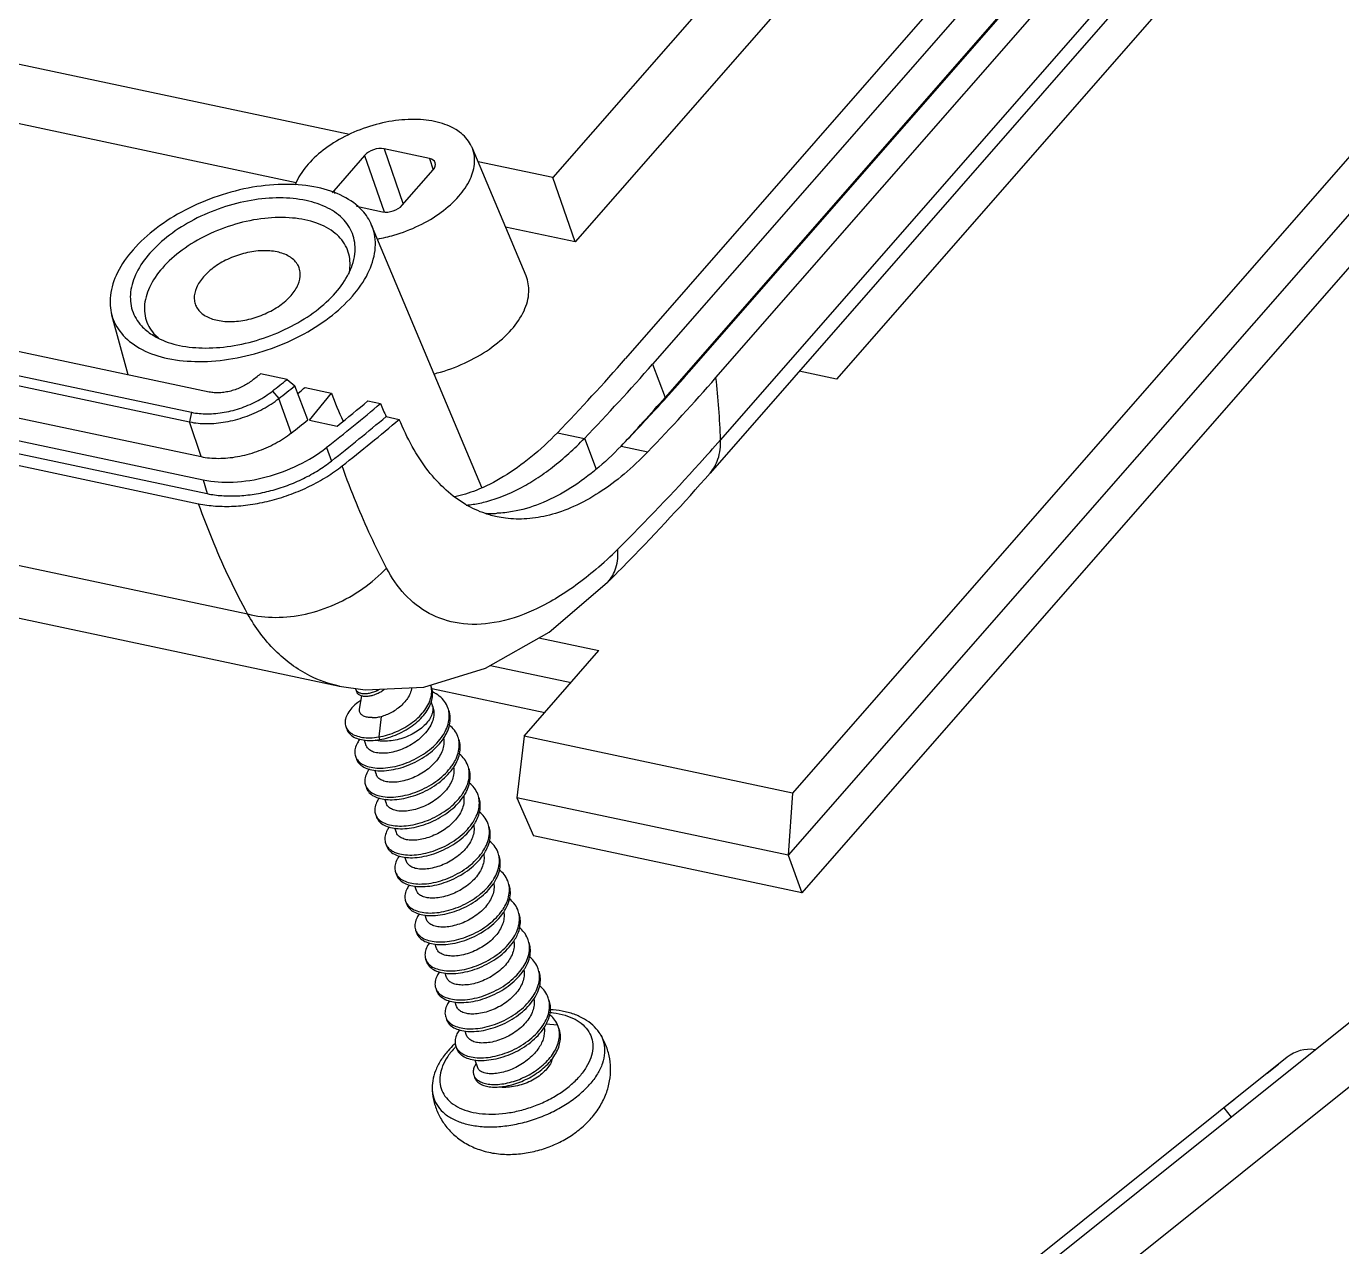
# Model space of a CAD drawing. Header units: millimetres. Extents: x 1786 to 4177, y -2705 to -1639.
# Drawn here: x 3492.5 to 3524.99, y -1819.2 to -1789.05 of the extents above; entities that cross this region are included whole.
import ezdxf

# ---------------------------------------------------------------- set-up
doc = ezdxf.new("R2010")
doc.units = ezdxf.units.MM
doc.layers.add('06___PRT_ALL_SURFS', color=7, linetype='Continuous')
doc.layers.add('3_ALL_AXES', color=7, linetype='Continuous')

# ---------------------------------------------------------------- blocks, each defined once
blk = doc.blocks.new('*u186')
at = {"color": 7, "linetype": 'Continuous'}
for p, q in [((-64.371, 42.824), (5.95, 99.069)), ((7.029, 97.721), (-62.073, 42.451)), ((3.72, 97.797), (-56.919, 49.296)), ((3.416, 97.554), (3.024, 97.24)), ((1.906, 96.346), (1.544, 96.057)), ((1.544, 96.057), (1.794, 95.744))]:
    blk.add_line(p, q, dxfattribs=at)
blk.add_arc((4.487, 96.86), 1.21, 81.3991, 129.2827, dxfattribs=at)
blk = doc.blocks.new('*u190')
at = {"color": 7, "linetype": 'Continuous'}
for p, q in [((7.449, -57.4, 0), (64.503, 7.805, 0)), ((65.284, 7.639, 0), (8.23, -57.565, 0)), ((9.294, -57.791, 0), (66.348, 7.414, 0)), ((10.072, -57.956, 0), (67.125, 7.249, 0)), ((67.26, 5.443, 0), (10.206, -59.762, 0)), ((66.957, 4.475, 0), (9.903, -60.73, 0)), ((54.13, 1.021, 0), (5.978, -54.011, 0)), ((56.192, -19.869, 0), (12.301, -70.03, 0)), ((55.816, -21.957, 0), (12.17, -71.839, 0)), ((53.957, -25.629, 0), (12.569, -72.93, 0)), ((27.953, -41.57, 0), (13.581, -57.996, 0)), ((-0.578, -50.888, 0), (-36.671, -43.233, 0)), ((-2.126, -52.292, 0), (-35.871, -45.135, 0)), ((-4.655, -58.375, 0), (-57.486, -47.17, 0)), ((-58.001, -47.759, 0), (-5.17, -58.964, 0)), ((-58.059, -48.038, 0), (-5.227, -59.243, 0)), ((-57.726, -49.047, 0), (-4.895, -60.252, 0)), ((-58.77, -49.489, 0), (-4.83, -60.929, 0)), ((-58.651, -49.888, 0), (-4.712, -61.328, 0)), ((-58.905, -50.179, 0), (-4.967, -61.619, 0)), ((-0.141, -51.497, 0), (-1.038, -52.523, 0)), ((-0.141, -51.497, 0), (0.427, -53.139, 0)), ((1.743, -51.585, 0), (0.427, -51.306, 0)), ((0.427, -51.306, 0), (0.983, -52.911, 0)), ((1.743, -51.585, 0), (1.853, -51.919, 0)), ((4.554, -55, 0), (2.983, -51.264, 0)), ((0.953, -52.945, 0), (1.851, -51.92, 0)), ((5.331, -52.141, 0), (3.157, -51.68, 0)), ((5.978, -54.011, 0), (5.331, -52.141, 0)), ((-1.038, -52.523, 0), (-1.009, -52.603, 0)), ((-0.374, -52.976, 0), (0.385, -53.137, 0)), ((-57.224, -53.437, 0), (-3.539, -64.823, 0)), ((3.272, -61.148, 0), (0.065, -53.522, 0)), ((5.978, -54.011, 0), (3.957, -53.582, 0)), ((-54.263, -55.597, 0), (-0.871, -66.921, 0)), ((-7.01, -57.876, 0), (-7.489, -56.138, 0)), ((8.23, -57.565, 0), (8.596, -58.529, 0)), ((-2.392, -58.008, 0), (-3.166, -57.844, 0)), ((-2.392, -58.008, 0), (-2.17, -58.194, 0)), ((13.581, -57.996, 0), (12.496, -57.766, 0)), ((-2.817, -58.347, 0), (-2.632, -58.563, 0)), ((-1.79, -59.18, 0), (-2.17, -58.194, 0)), ((-2.084, -58.417, 0), (-2.027, -58.37, 0)), ((-1.872, -58.243, 0), (-1.098, -58.407, 0)), ((-1.742, -59.19, 0), (-1.098, -58.407, 0)), ((-2.273, -59.565, 0), (-2.632, -58.563, 0)), ((-0.042, -58.631, 0), (0.324, -58.708, 0)), ((-5.17, -58.964, 0), (-5.227, -59.243, 0)), ((-4.895, -60.252, 0), (-5.227, -59.243, 0)), ((-1.742, -59.19, 0), (-0.933, -59.362, 0)), ((0.487, -59.087, 0), (0.869, -59.169, 0)), ((5.466, -59.556, 0), (6.248, -59.722, 0)), ((-1.252, -59.99, 0), (-1.103, -60.381, 0)), ((6.25, -59.72, 0), (6.589, -60.619, 0)), ((7.314, -59.948, 0), (8.092, -60.113, 0)), ((-4.83, -60.929, 0), (-4.712, -61.328, 0)), ((6.913, -63.914, 0), (6.913, -63.914, 0)), ((4.926, -65.519, 0), (6.673, -65.89, 0)), ((4.499, -68.375, 0), (6.673, -65.89, 0)), ((3.519, -66.323, 0), (5.86, -66.82, 0)), ((-0.871, -66.921, 0), (-0.88, -66.919, 0)), ((-0.404, -67.005, 0), (-0.377, -67.081, 0)), ((1.814, -66.987, 0), (5.103, -67.685, 0)), ((0.34, -67.802, 0), (0.27, -68.399, 0)), ((-0.686, -68.096, 0), (-0.659, -68.173, 0)), ((0.27, -68.399, 0), (0.297, -68.476, 0)), ((4.499, -68.375, 0), (4.284, -70.167, 0)), ((12.301, -70.03, 0), (4.499, -68.375, 0)), ((-0.406, -68.96, 0), (-0.38, -69.037, 0)), ((-0.115, -69.802, 0), (-0.088, -69.879, 0)), ((12.17, -71.839, 0), (4.284, -70.167, 0)), ((4.284, -70.167, 0), (4.766, -71.275, 0)), ((12.301, -70.03, 0), (12.17, -71.839, 0)), ((0.177, -70.644, 0), (0.203, -70.721, 0)), ((0.468, -71.486, 0), (0.495, -71.562, 0)), ((12.569, -72.93, 0), (4.766, -71.275, 0)), ((12.17, -71.839, 0), (12.569, -72.93, 0)), ((0.76, -72.328, 0), (0.786, -72.404, 0)), ((1.051, -73.17, 0), (1.078, -73.246, 0)), ((1.343, -74.012, 0), (1.369, -74.088, 0)), ((1.635, -74.854, 0), (1.661, -74.93, 0)), ((1.926, -75.696, 0), (1.953, -75.772, 0)), ((2.218, -76.537, 0), (2.244, -76.614, 0)), ((5.136, -76.738, 0), (5.468, -76.764, 0)), ((5.489, -76.817, 0), (5.468, -76.764, 0)), ((5.516, -76.894, 0), (5.489, -76.817, 0)), ((2.509, -77.379, 0), (2.536, -77.456, 0)), ((3.032, -78.221, 0), (3.058, -78.298, 0))]:
    blk.add_line(p, q, dxfattribs=at)
at = {"color": 7, "linetype": 'Continuous', "elevation": 0}
blk.add_lwpolyline([(-0.879, -66.919), (-0.126, -67.031), (1.578, -66.952), (3.379, -66.403), (5.223, -65.35), (6.913, -63.914)], dxfattribs=at)
at = {"color": 7, "linetype": 'Continuous'}
for centre, radius, start, end in [((-37.397, -18.133, 0), 59.607, 315.97834, 318.79478), ((-37.522, -17.496, 0), 60.818, 316.02865, 318.78838), ((-51.801, 3.07, 0), 77.948, 308.35532, 308.60466), ((-51.83, 3.591, 0), 78.985, 308.35507, 308.74996), ((-37.148, -16.613, 0), 62.761, 316.12386, 318.79674), ((-36.041, -18.12, 0), 60.242, 317.846, 318.8121), ((-13.897, -60.649, 0), 24.12, 2.1081, 6.4118), ((-51.786, 3.553, 0), 79.212, 308.35502, 308.78295), ((-50.21, 0.43, 0), 76.02, 309.33242, 309.48339), ((-51.095, 2.903, 0), 80.249, 308.3964, 309.84689), ((-50.54, 1.995, 0), 78.902, 308.95557, 309.79268), ((6.907, -56.097, 0), 7.082, 201.6391, 204.9802), ((-38.118, -16.222, 0), 63.056, 316.09563, 317.43489), ((-36.951, -17.298, 0), 61.469, 317.43883, 317.84783), ((-51.401, 2.519, 0), 79.171, 308.35482, 308.8018), ((-50.959, 2.531, 0), 80.271, 308.39624, 309.8592), ((-50.695, 2.449, 0), 80.347, 308.39466, 309.92426), ((-35.296, -19.946, 0), 60.463, 317.93791, 318.81251), ((1.477, -54.459, 0), 8.008, 309.2307, 309.4997), ((-38.07, -17.403, 0), 64.226, 314.84358, 317.91189), ((-37.149, -19.53, 0), 62.541, 315.62399, 318.79357), ((2.499, -58.261, 0), 3.415, 275.1949, 277.1538), ((2.493, -58.215, 0), 3.462, 277.1531, 278.7178), ((3.57, -58.729, 0), 3.173, 266.8793, 271.1919), ((3.569, -58.614, 0), 3.288, 271.1735, 272.3281), ((-0.648, -55.053, 0), 11.142, 310.4662, 314.9272), ((-39.745, -17.031, 0), 66.144, 314.86236, 315.65002), ((1.201, -67.062, 0), 0.61, 11.5029, 16.4854), ((-0.177, -66.245, 0), 0.979, 297.9099, 299.1511), ((1.464, -67.579, 0), 0.38, 10.0357, 19.0287), ((1.624, -67.785, 0), 0.698, 12.4686, 19.0648), ((-0.347, -67.979, 0), 0.358, 199.0992, 211.3268), ((-0.354, -67.983, 0), 0.351, 211.3658, 211.5969), ((1.914, -68.628, 0), 0.699, 12.4703, 19.058), ((-0.053, -68.838, 0), 0.374, 199.1208, 211.4836), ((2.204, -69.47, 0), 0.7, 12.4725, 19.0524), ((0.24, -69.679, 0), 0.375, 199.1486, 211.4703), ((0.235, -69.682, 0), 0.369, 211.4926, 212.1211), ((2.495, -70.312, 0), 0.701, 12.4752, 19.0479), ((0.532, -70.52, 0), 0.376, 199.1755, 211.4612), ((0.528, -70.523, 0), 0.372, 211.4745, 212.6496), ((2.785, -71.154, 0), 0.702, 12.4783, 19.0446), ((0.824, -71.362, 0), 0.376, 199.1967, 211.4719), ((0.822, -71.363, 0), 0.374, 211.4739, 213.1901), ((0.957, -71.22, 0), 0.572, 233.9597, 239.859), ((3.076, -71.997, 0), 0.703, 12.4816, 19.0423), ((1.117, -72.203, 0), 0.378, 199.2258, 211.454), ((1.115, -72.204, 0), 0.376, 211.4494, 213.7022), ((3.367, -72.839, 0), 0.704, 12.4853, 19.0411), ((1.409, -73.045, 0), 0.378, 199.2484, 214.2264), ((3.657, -73.681, 0), 0.705, 12.489, 19.041), ((1.7, -73.887, 0), 0.379, 199.269, 211.4601), ((1.702, -73.886, 0), 0.381, 211.4379, 214.7491), ((3.948, -74.523, 0), 0.705, 12.4928, 19.0418), ((1.992, -74.728, 0), 0.379, 199.2873, 211.4673), ((1.996, -74.727, 0), 0.383, 211.4368, 215.2705), ((4.239, -75.365, 0), 0.706, 12.4966, 19.0434), ((2.284, -75.57, 0), 0.379, 199.303, 211.4768), ((2.289, -75.567, 0), 0.385, 211.4385, 215.7905), ((3.529, -75.124, 0), 1.471, 326.0348, 326.7486), ((4.531, -76.207, 0), 0.706, 12.5003, 19.046), ((2.575, -76.412, 0), 0.379, 199.3158, 211.4884), ((2.582, -76.408, 0), 0.387, 211.4429, 216.3092), ((3.823, -75.968, 0), 1.467, 326.2743, 326.7498), ((4.839, -77.042, 0), 0.688, 9.2025, 19.0634), ((2.866, -77.254, 0), 0.378, 199.3256, 211.5017), ((2.876, -77.249, 0), 0.389, 211.4496, 216.8267), ((3.322, -78.114, 0), 0.31, 215.1002, 218.044)]:
    blk.add_arc(centre, radius, start, end, dxfattribs=at)
for centre, ratio, start_param, end_param in [((0.197, -51.569, 0), 0.586505, 0.771839, 2.342559), ((1.513, -51.848, 0), 0.586416, 5.484232, 7.054952), ((-0.7, -52.595, 0), 0.586416, 2.342639, 2.557563), ((0.615, -52.874, 0), 0.586505, -2.369754, -0.799034)]:
    blk.add_ellipse(centre, major_axis=(0.401, 0.139), ratio=ratio, start_param=start_param, end_param=end_param, dxfattribs=at)
for points, start_tangent, end_tangent in [([(2.983, -51.264, 0), (2.97, -51.235, 0), (2.675, -50.861, 0), (2.197, -50.597, 0), (1.573, -50.465, 0), (0.855, -50.475, 0), (0.101, -50.627, 0), (-0.629, -50.907, 0), (-1.275, -51.295, 0), (-1.784, -51.757, 0)], (-0.384669, 0.923055), (-0.658501, -0.75258)), ([(2.597, -52.686, 0), (2.929, -52.186, 0), (3.057, -51.689, 0), (2.983, -51.264, 0)], (0.658501, 0.75258), (-0.384669, 0.923055)), ([(-1.784, -51.757, 0), (-2.117, -52.257, 0), (-2.16, -52.36, 0)], (-0.658501, -0.75258), (-0.354762, -0.934957)), ([(0.065, -53.523, 0), (-0.207, -53.101, 0), (-0.759, -52.69, 0), (-1.509, -52.43, 0), (-2.408, -52.34, 0), (-3.394, -52.425, 0), (-4.399, -52.68, 0), (-5.355, -53.087, 0), (-6.198, -53.619, 0), (-6.869, -54.238, 0)], (-0.389768, 0.920913), (-0.658501, -0.75258)), ([(-0.502, -54.692, 0), (-0.424, -54.358, 0), (-0.472, -53.831, 0), (-0.738, -53.378, 0), (-1.205, -53.03, 0), (-1.841, -52.81, 0), (-2.603, -52.733, 0), (-3.438, -52.805, 0), (-4.289, -53.021, 0), (-5.1, -53.366, 0), (-5.813, -53.817, 0), (-6.382, -54.342, 0)], (0.326978, 0.945032), (-0.658501, -0.75258)), ([(0.232, -53.928, 0), (0.711, -53.816, 0), (1.441, -53.536, 0), (2.087, -53.148, 0), (2.597, -52.686, 0)], (0.984762, 0.173906), (0.658501, 0.75258)), ([(-0.562, -54.697, 0), (-0.66, -54.185, 0), (-0.992, -53.763, 0), (-1.531, -53.466, 0), (-2.234, -53.317, 0), (-3.044, -53.328, 0), (-3.894, -53.499, 0), (-4.717, -53.815, 0), (-5.445, -54.252, 0), (-6.019, -54.773, 0)], (0.038762, 0.999248), (-0.658501, -0.75258)), ([(-0.496, -55.59, 0), (-0.042, -54.924, 0), (0.163, -54.257, 0), (0.107, -53.636, 0), (0.065, -53.523, 0)], (0.658501, 0.75258), (-0.389768, 0.920913)), ([(-6.869, -54.238, 0), (-7.323, -54.904, 0), (-7.529, -55.571, 0), (-7.489, -56.138, 0)], (-0.658501, -0.75258), (0.264334, -0.964431)), ([(-2.041, -54.768, 0), (-2.097, -54.654, 0), (-2.33, -54.435, 0), (-2.681, -54.303, 0), (-3.116, -54.268, 0), (-3.599, -54.335, 0), (-4.067, -54.493, 0), (-4.495, -54.734, 0), (-4.825, -55.027, 0)], (-0.335351, 0.942093), (-0.658501, -0.75258)), ([(-6.382, -54.342, 0), (-6.767, -54.906, 0), (-6.941, -55.471, 0), (-6.893, -55.997, 0), (-6.627, -56.45, 0), (-6.319, -56.707, 0)], (-0.658501, -0.75258), (0.841422, -0.540378)), ([(-6.019, -54.773, 0), (-6.394, -55.337, 0), (-6.538, -55.897, 0), (-6.44, -56.409, 0)], (-0.658501, -0.75258), (0.416773, -0.90901)), ([(-4.825, -55.027, 0), (-5.03, -55.346, 0), (-5.092, -55.664, 0), (-5.063, -55.815, 0)], (-0.658501, -0.75258), (0.316156, -0.948707)), ([(-2.276, -55.567, 0), (-2.07, -55.248, 0), (-2.008, -54.93, 0), (-2.041, -54.768, 0)], (0.658501, 0.75258), (-0.335351, 0.942093)), ([(-0.983, -55.487, 0), (-0.599, -54.923, 0), (-0.502, -54.692, 0)], (0.658501, 0.75258), (0.326978, 0.945032)), ([(-0.596, -54.942, 0), (-0.562, -54.697, 0)], (0.228767, 0.973481), (0.038762, 0.999248)), ([(4.131, -56.557, 0), (4.494, -56.01, 0), (4.634, -55.465, 0), (4.553, -55, 0)], (0.658501, 0.75258), (-0.384669, 0.923055)), ([(-7.489, -56.138, 0), (-7.473, -56.193, 0), (-7.158, -56.727, 0), (-6.607, -57.139, 0), (-5.856, -57.398, 0), (-4.957, -57.488, 0), (-3.972, -57.403, 0), (-2.967, -57.148, 0), (-2.01, -56.741, 0), (-1.168, -56.21, 0), (-0.496, -55.59, 0)], (0.264334, -0.964431), (0.658501, 0.75258)), ([(-6.319, -56.707, 0), (-6.16, -56.799, 0), (-5.524, -57.019, 0), (-4.763, -57.095, 0), (-3.928, -57.023, 0), (-3.076, -56.807, 0), (-2.266, -56.462, 0), (-1.552, -56.012, 0), (-0.983, -55.487, 0)], (0.841422, -0.540378), (0.658501, 0.75258)), ([(-5.063, -55.815, 0), (-5.004, -55.94, 0), (-4.77, -56.159, 0), (-4.42, -56.29, 0), (-3.985, -56.325, 0), (-3.501, -56.259, 0), (-3.033, -56.101, 0), (-2.605, -55.86, 0), (-2.276, -55.567, 0)], (0.316156, -0.948707), (0.658501, 0.75258)), ([(-6.44, -56.409, 0), (-6.126, -56.815, 0)], (0.416773, -0.90901), (0.758529, -0.651639)), ([(1.881, -57.845, 0), (2.066, -57.795, 0), (2.865, -57.488, 0), (3.572, -57.064, 0), (4.131, -56.557, 0)], (0.969931, 0.243382), (0.658501, 0.75258)), ([(-3.432, -58.055, 0), (-3.563, -58.147, 0), (-3.709, -58.227, 0), (-3.866, -58.294, 0), (-4.029, -58.346, 0), (-4.194, -58.38, 0), (-4.356, -58.397, 0), (-4.511, -58.395, 0), (-4.655, -58.375, 0)], (-0.784177, -0.620538), (-0.97824, 0.207477)), ([(-5.17, -58.964, 0), (-4.717, -59.008, 0), (-4.219, -58.963, 0), (-3.713, -58.83, 0), (-3.235, -58.62, 0), (-2.817, -58.347, 0)], (0.97824, -0.207477), (0.784177, 0.620538)), ([(-1.098, -58.407, 0), (-0.767, -59.218, 0)], (0.327217, -0.944949), (0.431178, -0.902267)), ([(-5.227, -59.243, 0), (-4.728, -59.292, 0), (-4.179, -59.242, 0), (-3.621, -59.096, 0), (-3.093, -58.864, 0), (-2.632, -58.563, 0)], (0.97824, -0.207477), (0.784177, 0.620538)), ([(2.235, -61.229, 0), (1.707, -60.662, 0), (1.245, -59.961, 0), (0.869, -59.169, 0)], (-0.745089, 0.666965), (-0.372265, 0.928127)), ([(-4.895, -60.252, 0), (-4.39, -60.302, 0), (-3.836, -60.251, 0), (-3.272, -60.103, 0), (-2.738, -59.869, 0), (-2.273, -59.565, 0)], (0.97824, -0.207477), (0.784177, 0.620538)), ([(5.466, -59.556, 0), (4.692, -60.27, 0), (3.899, -60.834, 0), (3.101, -61.233, 0), (2.484, -61.424, 0)], (-0.694692, -0.719308), (-0.975819, -0.218579)), ([(-4.83, -60.929, 0), (-3.956, -60.992, 0), (-2.998, -60.842, 0), (-2.062, -60.495, 0), (-1.252, -59.99, 0)], (0.97824, -0.207477), (0.783708, 0.62113)), ([(3.018, -61.637, 0), (3.409, -61.555, 0), (4.361, -61.181, 0), (4.842, -60.899, 0), (5.32, -60.559, 0), (6.248, -59.722, 0)], (0.988463, 0.151464), (0.694086, 0.719892)), ([(7.314, -59.948, 0), (6.571, -60.639, 0)], (-0.693402, -0.720551), (-0.771629, -0.636073)), ([(9.903, -60.73, 0), (10.132, -60.325, 0), (10.206, -59.762, 0)], (0.656905, 0.753973), (-0.036044, 0.99935)), ([(-4.712, -61.328, 0), (-4.287, -61.386, 0), (-3.829, -61.39, 0), (-3.35, -61.342, 0), (-2.863, -61.24, 0), (-2.382, -61.088, 0), (-1.92, -60.889, 0), (-1.489, -60.652, 0), (-1.103, -60.381, 0)], (0.97824, -0.207477), (0.783708, 0.621129)), ([(8.092, -60.113, 0), (7.404, -60.759, 0), (6.672, -61.301, 0), (5.935, -61.704, 0), (5.23, -61.952, 0), (4.576, -62.059, 0), (3.96, -62.043, 0), (3.709, -62.001, 0)], (-0.692886, -0.721047), (-0.978225, 0.207548)), ([(-4.967, -61.619, 0), (-4.477, -61.687, 0), (-3.947, -61.692, 0), (-3.393, -61.635, 0), (-2.83, -61.517, 0), (-2.273, -61.341, 0), (-1.738, -61.112, 0), (-1.241, -60.837, 0), (-0.794, -60.523, 0)], (0.97824, -0.207477), (0.783674, 0.621172)), ([(0.497, -63.492, 0), (0.041, -62.566, 0), (-0.376, -61.608, 0), (-0.794, -60.523, 0)], (-0.466177, 0.884692), (-0.3397, 0.940534)), ([(6.542, -60.663, 0), (5.749, -61.226, 0), (4.95, -61.625, 0), (4.163, -61.849, 0), (3.703, -61.899, 0)], (-0.774607, -0.632443), (-0.999176, -0.040596)), ([(3.709, -62.001, 0), (3.37, -61.907, 0), (2.796, -61.643, 0), (2.235, -61.229, 0)], (-0.978225, 0.207548), (-0.745089, 0.666965)), ([(-3.539, -64.823, 0), (-4.05, -63.826, 0), (-4.512, -62.791, 0), (-4.967, -61.619, 0)], (-0.48268, 0.875797), (-0.340362, 0.940294)), ([(6.913, -63.914, 0), (6.931, -63.896, 0), (7.164, -63.486, 0), (7.221, -62.942, 0)], (0.710575, 0.703622), (-0.057344, 0.998354)), ([(-3.539, -64.824, 0), (-2.728, -64.923, 0), (-1.86, -64.826, 0), (-0.993, -64.54, 0), (-0.188, -64.085, 0), (0.497, -63.492, 0)], (0.968334, -0.249657), (0.684805, 0.728726)), ([(6.583, -63.53, 0), (6, -63.989, 0), (4.773, -64.714, 0), (3.628, -65.077, 0), (2.607, -65.096, 0), (1.737, -64.808, 0), (1.034, -64.259, 0), (0.497, -63.492, 0)], (-0.761558, -0.648097), (-0.466337, 0.884607)), ([(-0.879, -66.918, 0), (-1.734, -66.62, 0), (-2.74, -65.888, 0), (-3.539, -64.823, 0)], (-0.977462, 0.21111), (-0.493926, 0.869504)), ([(-0.404, -67.005, 0), (-0.387, -67.04, 0)], (0.327455, -0.944867), (0.551964, -0.833868)), ([(-0.387, -67.04, 0), (-0.33, -67.093, 0)], (0.551964, -0.833868), (0.848088, -0.529855)), ([(-0.377, -67.081, 0), (-0.341, -67.139, 0), (-0.273, -67.186, 0), (-0.224, -67.202, 0)], (0.331666, -0.943397), (0.968303, -0.24978)), ([(-0.33, -67.093, 0), (-0.248, -67.126, 0), (-0.145, -67.139, 0), (-0.029, -67.131, 0), (0.094, -67.101, 0), (0.216, -67.053, 0), (0.291, -67.014, 0)], (0.848088, -0.529855), (0.862669, 0.505769)), ([(-0.224, -67.202, 0), (-0.18, -67.211, 0), (-0.069, -67.215, 0), (0.053, -67.196, 0), (0.101, -67.184, 0)], (0.968303, -0.24978), (0.960096, 0.279669)), ([(0.101, -67.184, 0), (0.178, -67.158, 0), (0.281, -67.11, 0)], (0.960096, 0.279669), (0.883685, 0.468081)), ([(0.27, -68.399, 0), (0.528, -68.339, 0), (0.785, -68.245, 0), (1.032, -68.121, 0), (1.257, -67.971, 0), (1.452, -67.8, 0), (1.61, -67.616, 0), (1.725, -67.425, 0), (1.793, -67.233, 0), (1.811, -67.047, 0), (1.799, -66.94, 0)], (0.9863, 0.164962), (-0.199671, 0.979863)), ([(0.3, -67.1, 0), (0.411, -67.028, 0), (0.438, -67.006, 0)], (0.873339, 0.487113), (0.771305, 0.636465)), ([(1.151, -67.207, 0), (1.062, -67.343, 0), (0.943, -67.471, 0), (0.801, -67.586, 0)], (-0.467031, -0.884241), (-0.819942, -0.572447)), ([(1.225, -66.969, 0), (1.209, -67.063, 0), (1.151, -67.207, 0)], (-0.083399, -0.996516), (-0.467031, -0.884241)), ([(1.778, -67.44, 0), (1.824, -67.286, 0), (1.837, -67.099, 0), (1.804, -66.939, 0)], (0.369107, 0.929387), (-0.326771, 0.945103)), ([(2.283, -67.558, 0), (2.281, -67.552, 0), (2.183, -67.368, 0), (2.031, -67.211, 0), (1.835, -67.089, 0)], (-0.327031, 0.945014), (-0.898226, 0.439534)), ([(-0.248, -67.331, 0), (-0.333, -67.393, 0), (-0.506, -67.551, 0), (-0.627, -67.715, 0), (-0.693, -67.877, 0), (-0.702, -68.03, 0), (-0.686, -68.096, 0)], (-0.826967, -0.562251), (0.327563, -0.944829)), ([(0.082, -67.837, 0), (-0.057, -67.826, 0), (-0.168, -67.791, 0), (-0.245, -67.733, 0), (-0.284, -67.657, 0), (-0.285, -67.587, 0)], (-0.999865, -0.016435), (0.156289, 0.987711)), ([(1.844, -67.512, 0), (1.846, -67.519, 0), (1.875, -67.69, 0), (1.853, -67.87, 0), (1.783, -68.054, 0), (1.668, -68.233, 0), (1.513, -68.4, 0), (1.327, -68.55, 0), (1.12, -68.676, 0), (0.901, -68.773, 0), (0.681, -68.838, 0), (0.471, -68.871, 0), (0.282, -68.869, 0), (0.123, -68.836, 0), (0.002, -68.774, 0), (-0.074, -68.687, 0), (-0.089, -68.652, 0)], (0.32744, -0.944872), (-0.323754, 0.946141)), ([(1.839, -67.512, 0), (1.845, -67.59, 0), (1.819, -67.737, 0), (1.746, -67.887, 0), (1.63, -68.034, 0), (1.476, -68.171, 0), (1.291, -68.292, 0), (1.083, -68.391, 0), (0.861, -68.465, 0), (0.636, -68.509, 0), (0.418, -68.522, 0), (0.293, -68.515, 0)], (0.175202, -0.984532), (-0.993836, 0.110863)), ([(0.297, -68.476, 0), (0.559, -68.414, 0), (0.82, -68.318, 0), (1.069, -68.191, 0), (1.296, -68.037, 0), (1.492, -67.863, 0), (1.649, -67.675, 0), (1.761, -67.481, 0), (1.778, -67.44, 0)], (0.9863, 0.164962), (0.369107, 0.929387)), ([(0.34, -67.802, 0), (0.499, -67.75, 0), (0.655, -67.677, 0), (0.801, -67.586, 0)], (0.968094, 0.250589), (0.812954, 0.582328)), ([(2.135, -68.354, 0), (2.225, -68.195, 0), (2.302, -67.973, 0), (2.321, -67.756, 0), (2.305, -67.635, 0)], (0.548397, 0.836218), (-0.216282, 0.976331)), ([(2.189, -68.386, 0), (2.251, -68.272, 0), (2.328, -68.049, 0), (2.347, -67.832, 0), (2.309, -67.634, 0)], (0.517061, 0.855948), (-0.327031, 0.945014)), ([(0.082, -67.837, 0), (0.207, -67.829, 0), (0.34, -67.802, 0)], (0.999956, -0.009394), (0.968094, 0.250589)), ([(2.574, -68.399, 0), (2.571, -68.389, 0), (2.472, -68.206, 0), (2.326, -68.056, 0)], (-0.3269, 0.945059), (-0.7778, 0.628512)), ([(-0.659, -68.173, 0), (-0.627, -68.242, 0), (-0.524, -68.354, 0), (-0.372, -68.437, 0), (-0.178, -68.486, 0), (0.048, -68.5, 0), (0.297, -68.476, 0)], (0.327563, -0.944829), (0.9863, 0.164962)), ([(-0.652, -68.167, 0), (-0.55, -68.278, 0), (-0.398, -68.36, 0), (-0.204, -68.41, 0), (0.022, -68.423, 0), (0.27, -68.399, 0)], (0.523939, -0.851756), (0.9863, 0.164962)), ([(-0.38, -69.037, 0), (-0.345, -69.11, 0), (-0.238, -69.226, 0), (-0.079, -69.313, 0), (0.125, -69.366, 0), (0.365, -69.381, 0), (0.63, -69.357, 0), (0.91, -69.294, 0), (1.192, -69.193, 0), (1.466, -69.057, 0), (1.718, -68.891, 0), (1.939, -68.7, 0), (2.12, -68.491, 0), (2.189, -68.386, 0)], (0.327769, -0.944758), (0.517061, 0.855948)), ([(-0.372, -69.033, 0), (-0.264, -69.15, 0), (-0.105, -69.237, 0), (0.099, -69.289, 0), (0.338, -69.305, 0), (0.603, -69.281, 0), (0.883, -69.218, 0), (1.166, -69.117, 0), (1.439, -68.981, 0), (1.692, -68.814, 0), (1.913, -68.624, 0), (2.093, -68.415, 0), (2.135, -68.354, 0)], (0.522714, -0.852508), (0.548397, 0.836218)), ([(2.157, -68.435, 0), (2.164, -68.487, 0), (2.157, -68.657, 0), (2.104, -68.833, 0), (2.009, -69.006, 0)], (0.1842, -0.982889), (-0.559309, -0.828959)), ([(-0.274, -68.46, 0), (-0.348, -68.57, 0), (-0.415, -68.736, 0), (-0.423, -68.893, 0), (-0.406, -68.96, 0)], (-0.618355, -0.785899), (0.327769, -0.944758)), ([(0.293, -68.515, 0), (0.216, -68.503, 0), (0.163, -68.492, 0)], (-0.993836, 0.110863), (-0.972919, 0.231146)), ([(2.427, -69.196, 0), (2.519, -69.032, 0), (2.594, -68.81, 0), (2.612, -68.593, 0), (2.596, -68.477, 0)], (0.548406, 0.836212), (-0.216291, 0.976329)), ([(2.481, -69.228, 0), (2.545, -69.108, 0), (2.621, -68.886, 0), (2.639, -68.669, 0), (2.601, -68.476, 0)], (0.516844, 0.85608), (-0.3269, 0.945059)), ([(-0.078, -69.878, 0), (0.031, -69.994, 0), (0.191, -70.08, 0), (0.395, -70.132, 0), (0.636, -70.147, 0), (0.901, -70.122, 0), (1.181, -70.058, 0), (1.464, -69.956, 0), (1.737, -69.819, 0), (1.989, -69.652, 0), (2.209, -69.461, 0), (2.388, -69.251, 0), (2.427, -69.196, 0)], (0.531713, -0.846925), (0.548406, 0.836212)), ([(2.009, -69.006, 0), (1.877, -69.171, 0), (1.713, -69.322, 0), (1.524, -69.454, 0), (1.32, -69.562, 0), (1.109, -69.643, 0), (0.9, -69.695, 0), (0.706, -69.716, 0), (0.533, -69.706, 0), (0.387, -69.668, 0), (0.277, -69.603, 0), (0.211, -69.516, 0), (0.202, -69.494, 0)], (-0.559309, -0.828959), (-0.323689, 0.946164)), ([(2.866, -69.241, 0), (2.861, -69.227, 0), (2.76, -69.044, 0), (2.617, -68.898, 0)], (-0.326789, 0.945097), (-0.778077, 0.628169)), ([(-0.004, -69.33, 0), (-0.059, -69.416, 0), (-0.124, -69.582, 0), (-0.131, -69.739, 0), (-0.115, -69.802, 0)], (-0.588874, -0.808225), (0.328083, -0.944649)), ([(-0.088, -69.879, 0), (-0.052, -69.955, 0), (0.057, -70.071, 0), (0.217, -70.157, 0), (0.422, -70.209, 0), (0.662, -70.223, 0), (0.928, -70.198, 0), (1.208, -70.134, 0), (1.49, -70.032, 0), (1.763, -69.896, 0), (2.015, -69.729, 0), (2.236, -69.537, 0), (2.415, -69.328, 0), (2.481, -69.228, 0)], (0.328083, -0.944649), (0.516844, 0.85608)), ([(2.448, -69.277, 0), (2.455, -69.328, 0), (2.448, -69.5, 0), (2.395, -69.675, 0), (2.301, -69.848, 0)], (0.183674, -0.982987), (-0.559309, -0.828959)), ([(2.718, -70.038, 0), (2.813, -69.869, 0), (2.887, -69.646, 0), (2.903, -69.43, 0), (2.888, -69.319, 0)], (0.548411, 0.836209), (-0.216309, 0.976325)), ([(2.773, -70.07, 0), (2.839, -69.945, 0), (2.914, -69.723, 0), (2.93, -69.506, 0), (2.892, -69.318, 0)], (0.516717, 0.856157), (-0.326789, 0.945097)), ([(2.301, -69.848, 0), (2.167, -70.014, 0), (1.999, -70.168, 0), (1.807, -70.301, 0), (1.604, -70.407, 0), (1.39, -70.488, 0), (1.178, -70.539, 0), (0.981, -70.558, 0), (0.811, -70.546, 0), (0.669, -70.506, 0), (0.563, -70.439, 0), (0.499, -70.351, 0), (0.494, -70.336, 0)], (-0.559309, -0.828959), (-0.323679, 0.946167)), ([(3.157, -70.083, 0), (3.15, -70.064, 0), (3.049, -69.882, 0), (2.909, -69.74, 0)], (-0.326696, 0.94513), (-0.778342, 0.62784)), ([(0.287, -70.172, 0), (0.23, -70.262, 0), (0.166, -70.428, 0), (0.162, -70.584, 0), (0.177, -70.644, 0)], (-0.588802, -0.808278), (0.328384, -0.944544)), ([(0.203, -70.72, 0), (0.242, -70.8, 0), (0.352, -70.915, 0), (0.513, -71, 0), (0.719, -71.051, 0), (0.96, -71.065, 0), (1.226, -71.039, 0), (1.506, -70.974, 0), (1.789, -70.871, 0), (2.061, -70.734, 0), (2.313, -70.566, 0), (2.532, -70.374, 0), (2.71, -70.165, 0), (2.773, -70.07, 0)], (0.328384, -0.944544), (0.516717, 0.856157)), ([(0.215, -70.723, 0), (0.325, -70.838, 0), (0.487, -70.924, 0), (0.692, -70.975, 0), (0.933, -70.988, 0), (1.199, -70.963, 0), (1.48, -70.898, 0), (1.762, -70.795, 0), (2.035, -70.657, 0), (2.286, -70.49, 0), (2.505, -70.298, 0), (2.683, -70.088, 0), (2.718, -70.038, 0)], (0.539507, -0.841981), (0.548411, 0.836209)), ([(0.669, -71.715, 0), (0.782, -71.767, 0), (0.989, -71.818, 0), (1.231, -71.83, 0), (1.497, -71.803, 0), (1.778, -71.738, 0), (2.06, -71.634, 0), (2.332, -71.496, 0), (2.583, -71.328, 0), (2.802, -71.135, 0), (2.979, -70.925, 0), (3.106, -70.705, 0), (3.18, -70.483, 0), (3.195, -70.267, 0), (3.179, -70.161, 0)], (0.864212, -0.503128), (-0.216333, 0.97632)), ([(2.74, -70.119, 0), (2.746, -70.163, 0), (2.741, -70.336, 0), (2.688, -70.516, 0), (2.592, -70.69, 0)], (0.183986, -0.982929), (-0.559309, -0.828959)), ([(3.064, -70.911, 0), (3.133, -70.782, 0), (3.206, -70.56, 0), (3.221, -70.343, 0), (3.184, -70.16, 0)], (0.516609, 0.856221), (-0.326696, 0.94513)), ([(2.592, -70.69, 0), (2.465, -70.849, 0), (2.306, -70.998, 0), (2.122, -71.128, 0), (1.926, -71.235, 0), (1.723, -71.317, 0), (1.522, -71.371, 0), (1.329, -71.398, 0), (1.156, -71.395, 0), (1.008, -71.365, 0), (0.892, -71.311, 0)], (-0.559309, -0.828959), (-0.829041, 0.559188)), ([(3.449, -70.925, 0), (3.44, -70.902, 0), (3.337, -70.72, 0), (3.2, -70.581, 0)], (-0.326621, 0.945155), (-0.778595, 0.627527)), ([(0.579, -71.014, 0), (0.52, -71.108, 0), (0.457, -71.273, 0), (0.454, -71.429, 0), (0.468, -71.486, 0)], (-0.588693, -0.808357), (0.328576, -0.944477)), ([(0.647, -71.759, 0), (0.809, -71.844, 0), (1.015, -71.894, 0), (1.257, -71.907, 0), (1.524, -71.88, 0), (1.804, -71.814, 0), (2.087, -71.71, 0), (2.359, -71.572, 0), (2.61, -71.404, 0), (2.828, -71.212, 0), (3.005, -71.002, 0), (3.064, -70.911, 0)], (0.807921, -0.589291), (0.516609, 0.856221)), ([(3.032, -70.962, 0), (3.039, -71.015, 0), (3.031, -71.184, 0), (2.978, -71.359, 0), (2.884, -71.532, 0)], (0.181428, -0.983404), (-0.559309, -0.828959)), ([(3.301, -71.722, 0), (3.4, -71.542, 0), (3.472, -71.32, 0), (3.486, -71.104, 0), (3.471, -71.003, 0)], (0.548406, 0.836212), (-0.216364, 0.976313)), ([(3.356, -71.753, 0), (3.427, -71.619, 0), (3.499, -71.396, 0), (3.512, -71.18, 0), (3.475, -71.002, 0)], (0.516378, 0.856361), (-0.326621, 0.945155)), ([(0.892, -71.311, 0), (0.818, -71.241, 0), (0.785, -71.178, 0)], (-0.829041, 0.559188), (-0.329644, 0.944105)), ([(3.74, -71.767, 0), (3.73, -71.739, 0), (3.626, -71.558, 0), (3.491, -71.423, 0)], (-0.326563, 0.945175), (-0.778834, 0.62723)), ([(0.495, -71.562, 0), (0.535, -71.645, 0), (0.591, -71.712, 0)], (0.328576, -0.944477), (0.710733, -0.703462)), ([(0.509, -71.568, 0), (0.62, -71.683, 0)], (0.547428, -0.836853), (0.807921, -0.589291)), ([(0.591, -71.712, 0), (0.647, -71.759, 0)], (0.710733, -0.703462), (0.807921, -0.589291)), ([(0.87, -71.857, 0), (0.809, -71.953, 0), (0.748, -72.119, 0), (0.746, -72.275, 0), (0.76, -72.328, 0)], (-0.588563, -0.808451), (0.328925, -0.944356)), ([(0.787, -72.404, 0), (0.829, -72.489, 0), (0.941, -72.603, 0), (1.105, -72.687, 0), (1.312, -72.737, 0), (1.555, -72.748, 0), (1.822, -72.721, 0), (2.102, -72.654, 0), (2.385, -72.55, 0), (2.657, -72.411, 0), (2.907, -72.242, 0), (3.124, -72.049, 0), (3.3, -71.839, 0), (3.356, -71.753, 0)], (0.328925, -0.944356), (0.516378, 0.856361)), ([(0.802, -72.413, 0), (0.915, -72.527, 0), (1.078, -72.611, 0), (1.286, -72.66, 0), (1.528, -72.672, 0), (1.795, -72.644, 0), (2.076, -72.577, 0), (2.358, -72.473, 0), (2.63, -72.334, 0), (2.88, -72.165, 0), (3.098, -71.972, 0), (3.274, -71.762, 0), (3.301, -71.722, 0)], (0.554893, -0.831922), (0.548406, 0.836212)), ([(2.884, -71.532, 0), (2.751, -71.697, 0), (2.587, -71.848, 0), (2.4, -71.979, 0), (2.197, -72.087, 0), (1.985, -72.168, 0), (1.776, -72.22, 0), (1.582, -72.241, 0), (1.409, -72.232, 0), (1.262, -72.194, 0), (1.152, -72.128, 0), (1.085, -72.041, 0), (1.077, -72.02, 0)], (-0.559309, -0.828959), (-0.323368, 0.946273)), ([(3.323, -71.804, 0), (3.33, -71.851, 0), (3.323, -72.024, 0), (3.27, -72.201, 0), (3.175, -72.374, 0)], (0.181546, -0.983382), (-0.559309, -0.828959)), ([(3.593, -72.563, 0), (3.694, -72.379, 0), (3.765, -72.157, 0), (3.777, -71.941, 0), (3.762, -71.845, 0)], (0.548396, 0.836219), (-0.216399, 0.976305)), ([(3.648, -72.595, 0), (3.721, -72.455, 0), (3.791, -72.233, 0), (3.803, -72.017, 0), (3.767, -71.844, 0)], (0.516316, 0.856398), (-0.326563, 0.945175)), ([(1.078, -73.246, 0), (1.122, -73.334, 0), (1.236, -73.448, 0), (1.401, -73.531, 0), (1.609, -73.579, 0), (1.852, -73.59, 0), (2.12, -73.562, 0), (2.401, -73.494, 0), (2.683, -73.389, 0), (2.954, -73.249, 0), (3.204, -73.079, 0), (3.42, -72.886, 0), (3.595, -72.675, 0), (3.648, -72.595, 0)], (0.329156, -0.944276), (0.516316, 0.856398)), ([(1.096, -73.258, 0), (1.21, -73.371, 0), (1.374, -73.454, 0), (1.583, -73.503, 0), (1.826, -73.514, 0), (2.093, -73.485, 0), (2.374, -73.417, 0), (2.656, -73.312, 0), (2.928, -73.172, 0), (3.177, -73.003, 0), (3.394, -72.81, 0), (3.569, -72.599, 0), (3.593, -72.563, 0)], (0.562485, -0.826808), (0.548396, 0.836219)), ([(3.175, -72.374, 0), (3.041, -72.541, 0), (2.871, -72.695, 0), (2.678, -72.829, 0), (2.473, -72.935, 0), (2.261, -73.015, 0), (2.049, -73.065, 0), (1.853, -73.084, 0), (1.683, -73.071, 0), (1.543, -73.031, 0), (1.437, -72.964, 0), (1.374, -72.876, 0), (1.368, -72.862, 0)], (-0.559309, -0.828959), (-0.323769, 0.946136)), ([(4.032, -72.609, 0), (4.02, -72.576, 0), (3.914, -72.396, 0), (3.783, -72.265, 0)], (-0.326523, 0.945189), (-0.77906, 0.626949)), ([(1.162, -72.699, 0), (1.099, -72.799, 0), (1.039, -72.965, 0), (1.038, -73.12, 0), (1.052, -73.17, 0)], (-0.588396, -0.808573), (0.329156, -0.944276)), ([(3.615, -72.647, 0), (3.621, -72.691, 0), (3.615, -72.864, 0), (3.562, -73.042, 0), (3.467, -73.216, 0)], (0.180649, -0.983548), (-0.559309, -0.828959)), ([(3.884, -73.405, 0), (3.988, -73.215, 0), (4.057, -72.993, 0), (4.068, -72.778, 0), (4.054, -72.687, 0)], (0.54838, 0.836229), (-0.216438, 0.976296)), ([(3.94, -73.436, 0), (4.015, -73.292, 0), (4.084, -73.07, 0), (4.095, -72.854, 0), (4.059, -72.686, 0)], (0.516122, 0.856515), (-0.326523, 0.945189)), ([(1.39, -74.103, 0), (1.505, -74.215, 0), (1.67, -74.298, 0), (1.879, -74.345, 0), (2.123, -74.355, 0), (2.391, -74.326, 0), (2.672, -74.257, 0), (2.954, -74.151, 0), (3.225, -74.011, 0), (3.474, -73.841, 0), (3.69, -73.647, 0), (3.864, -73.436, 0), (3.884, -73.405, 0)], (0.570006, -0.82164), (0.54838, 0.836229)), ([(3.467, -73.216, 0), (3.334, -73.381, 0), (3.169, -73.532, 0), (2.978, -73.666, 0), (2.773, -73.774, 0), (2.562, -73.854, 0), (2.355, -73.905, 0), (2.16, -73.925, 0), (1.987, -73.915, 0), (1.841, -73.876, 0), (1.734, -73.811, 0), (1.668, -73.725, 0), (1.66, -73.704, 0)], (-0.559309, -0.828959), (-0.323749, 0.946143)), ([(4.324, -73.451, 0), (4.31, -73.414, 0), (4.202, -73.234, 0), (4.074, -73.107, 0)], (-0.326498, 0.945198), (-0.779273, 0.626685)), ([(1.453, -73.541, 0), (1.388, -73.645, 0), (1.33, -73.811, 0), (1.33, -73.966, 0), (1.343, -74.012, 0)], (-0.588195, -0.808719), (0.329354, -0.944206)), ([(1.37, -74.088, 0), (1.416, -74.179, 0), (1.531, -74.292, 0), (1.697, -74.374, 0), (1.906, -74.422, 0), (2.15, -74.432, 0), (2.418, -74.402, 0), (2.699, -74.334, 0), (2.981, -74.228, 0), (3.252, -74.087, 0), (3.501, -73.917, 0), (3.717, -73.723, 0), (3.89, -73.512, 0), (3.94, -73.436, 0)], (0.329354, -0.944206), (0.516122, 0.856515)), ([(3.523, -74.849, 0), (3.771, -74.678, 0), (3.986, -74.484, 0), (4.159, -74.273, 0), (4.282, -74.052, 0), (4.35, -73.83, 0), (4.359, -73.615, 0), (4.345, -73.529, 0)], (0.857395, 0.51466), (-0.216479, 0.976287)), ([(3.907, -73.49, 0), (3.913, -73.541, 0), (3.906, -73.711, 0), (3.853, -73.885, 0), (3.758, -74.058, 0)], (0.178374, -0.983963), (-0.559309, -0.828959)), ([(4.231, -74.278, 0), (4.308, -74.129, 0), (4.376, -73.907, 0), (4.386, -73.691, 0), (4.35, -73.528, 0)], (0.515888, 0.856656), (-0.326498, 0.945198)), ([(3.758, -74.058, 0), (3.636, -74.212, 0), (3.486, -74.354, 0), (3.314, -74.48, 0)], (-0.559309, -0.828959), (-0.83979, -0.542912)), ([(4.615, -74.293, 0), (4.599, -74.251, 0), (4.491, -74.072, 0), (4.365, -73.948, 0)], (-0.326489, 0.945201), (-0.779471, 0.626438)), ([(1.744, -74.383, 0), (1.678, -74.491, 0), (1.621, -74.656, 0), (1.623, -74.811, 0), (1.635, -74.854, 0)], (-0.587961, -0.808889), (0.329516, -0.94415)), ([(3.314, -74.48, 0), (3.111, -74.594, 0), (2.896, -74.682, 0), (2.68, -74.741, 0), (2.478, -74.766, 0), (2.3, -74.76, 0), (2.148, -74.724, 0), (2.032, -74.659, 0), (1.962, -74.571, 0), (1.951, -74.546, 0)], (-0.83979, -0.542912), (-0.322934, 0.946421)), ([(3.55, -74.925, 0), (3.798, -74.755, 0), (4.013, -74.56, 0), (4.185, -74.349, 0), (4.231, -74.278, 0)], (0.857395, 0.51466), (0.515888, 0.856656)), ([(4.198, -74.332, 0), (4.204, -74.373, 0), (4.198, -74.547, 0), (4.145, -74.726, 0), (4.05, -74.9, 0)], (0.178738, -0.983897), (-0.559309, -0.828959)), ([(4.468, -75.089, 0), (4.576, -74.889, 0), (4.642, -74.667, 0), (4.65, -74.452, 0), (4.637, -74.37, 0)], (0.54833, 0.836262), (-0.216521, 0.976278)), ([(4.523, -75.12, 0), (4.602, -74.965, 0), (4.669, -74.744, 0), (4.677, -74.529, 0), (4.642, -74.369, 0)], (0.515854, 0.856677), (-0.326489, 0.945201)), ([(1.661, -74.93, 0), (1.71, -75.024, 0), (1.826, -75.136, 0), (1.993, -75.218, 0), (2.203, -75.265, 0), (2.447, -75.274, 0), (2.716, -75.243, 0), (2.997, -75.174, 0), (3.279, -75.067, 0), (3.55, -74.925, 0)], (0.329516, -0.94415), (0.857395, 0.51466)), ([(1.683, -74.948, 0), (1.799, -75.06, 0), (1.966, -75.141, 0), (2.176, -75.188, 0), (2.421, -75.197, 0), (2.689, -75.167, 0), (2.97, -75.097, 0), (3.252, -74.99, 0), (3.523, -74.849, 0)], (0.577458, -0.81642), (0.857395, 0.51466)), ([(4.05, -74.9, 0), (3.915, -75.067, 0), (3.745, -75.222, 0), (3.551, -75.356, 0), (3.346, -75.462, 0), (3.135, -75.541, 0), (2.925, -75.591, 0), (2.729, -75.609, 0), (2.558, -75.597, 0), (2.418, -75.557, 0), (2.312, -75.491, 0), (2.249, -75.403, 0), (2.243, -75.388, 0)], (-0.559309, -0.828959), (-0.323727, 0.94615)), ([(4.907, -75.135, 0), (4.889, -75.089, 0), (4.779, -74.91, 0), (4.657, -74.79, 0)], (-0.326495, 0.945199), (-0.779655, 0.626209)), ([(2.036, -75.225, 0), (1.967, -75.337, 0), (1.911, -75.502, 0), (1.915, -75.656, 0), (1.926, -75.696, 0)], (-0.587692, -0.809084), (0.329638, -0.944107)), ([(1.953, -75.772, 0), (2.003, -75.869, 0), (2.121, -75.98, 0), (2.289, -76.061, 0), (2.5, -76.107, 0), (2.745, -76.115, 0), (3.014, -76.084, 0), (3.295, -76.014, 0), (3.577, -75.906, 0), (3.847, -75.764, 0), (4.095, -75.592, 0), (4.309, -75.398, 0), (4.48, -75.186, 0), (4.523, -75.12, 0)], (0.329638, -0.944107), (0.515854, 0.856677)), ([(1.977, -75.792, 0), (2.094, -75.904, 0), (2.262, -75.985, 0), (2.473, -76.031, 0), (2.718, -76.039, 0), (2.987, -76.007, 0), (3.269, -75.937, 0), (3.55, -75.829, 0), (3.821, -75.687, 0), (4.068, -75.516, 0), (4.282, -75.321, 0), (4.454, -75.11, 0), (4.468, -75.089, 0)], (0.584839, -0.81115), (0.54833, 0.836262)), ([(4.49, -75.175, 0), (4.496, -75.222, 0), (4.489, -75.392, 0), (4.436, -75.569, 0), (4.341, -75.742, 0)], (0.176279, -0.98434), (-0.559309, -0.828959)), ([(4.759, -75.931, 0), (4.869, -75.726, 0), (4.935, -75.504, 0), (4.941, -75.289, 0), (4.929, -75.212, 0)], (0.548295, 0.836285), (-0.216561, 0.976269)), ([(4.815, -75.961, 0), (4.896, -75.802, 0), (4.961, -75.58, 0), (4.968, -75.366, 0), (4.933, -75.211, 0)], (0.515611, 0.856823), (-0.326495, 0.945199)), ([(5.198, -75.977, 0), (5.178, -75.926, 0), (5.068, -75.748, 0), (4.948, -75.632, 0)], (-0.326513, 0.945193), (-0.779825, 0.625998)), ([(2.327, -76.067, 0), (2.257, -76.183, 0), (2.202, -76.348, 0), (2.207, -76.502, 0), (2.218, -76.537, 0)], (-0.587388, -0.809305), (0.329716, -0.94408)), ([(2.244, -76.614, 0), (2.297, -76.714, 0), (2.416, -76.825, 0), (2.585, -76.905, 0), (2.797, -76.95, 0), (3.043, -76.957, 0), (3.312, -76.925, 0), (3.593, -76.853, 0), (3.875, -76.745, 0), (4.145, -76.602, 0), (4.392, -76.43, 0), (4.605, -76.235, 0), (4.775, -76.023, 0), (4.815, -75.961, 0)], (0.329716, -0.94408), (0.515611, 0.856823)), ([(2.27, -76.637, 0), (2.389, -76.748, 0), (2.558, -76.828, 0), (2.77, -76.873, 0), (3.016, -76.88, 0), (3.285, -76.848, 0), (3.567, -76.777, 0), (3.848, -76.668, 0), (4.118, -76.525, 0), (4.365, -76.353, 0), (4.578, -76.158, 0), (4.749, -75.946, 0)], (0.592147, -0.80583), (0.558671, 0.829389)), ([(4.341, -75.742, 0), (4.209, -75.906, 0), (4.045, -76.057, 0), (3.856, -76.189, 0), (3.652, -76.297, 0), (3.441, -76.379, 0), (3.232, -76.43, 0), (3.038, -76.451, 0), (2.865, -76.442, 0), (2.719, -76.403, 0), (2.61, -76.338, 0), (2.543, -76.252, 0), (2.534, -76.23, 0)], (-0.559309, -0.828959), (-0.323743, 0.946145)), ([(4.782, -76.018, 0), (4.788, -76.064, 0), (4.78, -76.236, 0), (4.728, -76.411, 0), (4.633, -76.584, 0)], (0.17488, -0.98459), (-0.559309, -0.828959)), ([(5.051, -76.773, 0), (5.163, -76.562, 0), (5.227, -76.341, 0), (5.232, -76.126, 0), (5.22, -76.054, 0)], (0.548287, 0.83629), (-0.2166, 0.97626)), ([(5.106, -76.803, 0), (5.19, -76.639, 0), (5.253, -76.417, 0), (5.259, -76.203, 0), (5.225, -76.053, 0)], (0.515345, 0.856983), (-0.326513, 0.945193)), ([(2.536, -77.456, 0), (2.591, -77.559, 0), (2.711, -77.669, 0), (2.881, -77.748, 0), (3.094, -77.792, 0), (3.34, -77.799, 0), (3.61, -77.765, 0), (3.891, -77.693, 0), (4.173, -77.584, 0), (4.442, -77.44, 0), (4.689, -77.268, 0), (4.901, -77.072, 0), (5.07, -76.86, 0), (5.106, -76.803, 0)], (0.329747, -0.944069), (0.515345, 0.856983)), ([(2.564, -77.482, 0), (2.684, -77.592, 0), (2.854, -77.671, 0), (3.067, -77.716, 0), (3.314, -77.722, 0), (3.583, -77.689, 0), (3.865, -77.617, 0), (4.146, -77.507, 0), (4.416, -77.364, 0), (4.662, -77.191, 0), (4.874, -76.995, 0), (5.044, -76.783, 0)], (0.599383, -0.800462), (0.555209, 0.831711)), ([(4.633, -76.584, 0), (4.499, -76.75, 0), (4.332, -76.903, 0), (4.141, -77.036, 0), (3.938, -77.142, 0), (3.725, -77.223, 0), (3.512, -77.274, 0), (3.315, -77.293, 0), (3.145, -77.282, 0), (3.002, -77.242, 0), (2.895, -77.175, 0), (2.832, -77.086, 0), (2.826, -77.072, 0)], (-0.559309, -0.828959), (-0.32363, 0.946184)), ([(5.468, -76.764, 0), (5.356, -76.586, 0), (5.239, -76.474, 0)], (-0.406032, 0.913859), (-0.78007, 0.625693)), ([(2.618, -76.91, 0), (2.546, -77.029, 0), (2.493, -77.193, 0), (2.5, -77.347, 0), (2.509, -77.379, 0)], (-0.587048, -0.809552), (0.329747, -0.944069)), ([(3.058, -78.298, 0), (3.067, -78.32, 0), (3.129, -78.41, 0), (3.229, -78.484, 0), (3.362, -78.537, 0), (3.526, -78.568, 0), (3.715, -78.574, 0), (3.924, -78.553, 0), (4.144, -78.505, 0), (4.37, -78.431, 0), (4.595, -78.331, 0), (4.809, -78.208, 0), (5.008, -78.064, 0), (5.183, -77.904, 0), (5.33, -77.73, 0), (5.442, -77.549, 0), (5.517, -77.365, 0), (5.552, -77.182, 0), (5.544, -77.005, 0), (5.516, -76.894, 0)], (0.325177, -0.945653), (-0.326775, 0.945102)), ([(3.078, -78.305, 0), (3.167, -78.386, 0), (3.293, -78.447, 0), (3.452, -78.486, 0), (3.639, -78.499, 0), (3.847, -78.484, 0), (4.07, -78.441, 0), (4.3, -78.371, 0), (4.529, -78.274, 0), (4.75, -78.152, 0), (4.955, -78.008, 0), (5.137, -77.847, 0), (5.29, -77.671, 0), (5.408, -77.487, 0), (5.487, -77.299, 0), (5.524, -77.112, 0), (5.518, -76.932, 0)], (0.616221, -0.787573), (-0.159902, 0.987133)), ([(5.072, -76.856, 0), (5.073, -76.858, 0), (5.082, -76.997, 0), (5.059, -77.142, 0), (5.006, -77.289, 0), (4.927, -77.432, 0)], (0.181618, -0.983369), (-0.548832, -0.835932)), ([(4.927, -77.432, 0), (4.797, -77.598, 0), (4.635, -77.753, 0), (4.45, -77.89, 0), (4.254, -78.002, 0), (4.048, -78.09, 0), (3.842, -78.151, 0), (3.65, -78.182, 0), (3.483, -78.185, 0), (3.34, -78.161, 0), (3.232, -78.112, 0), (3.165, -78.043, 0), (3.153, -78.015, 0)], (-0.548832, -0.835932), (-0.322317, 0.946632)), ([(3.108, -77.888, 0), (3.048, -77.99, 0), (3.018, -78.102, 0), (3.028, -78.209, 0), (3.032, -78.221, 0)], (-0.597367, -0.801968), (0.328511, -0.9445)), ([(5.315, -77.755, 0), (5.296, -77.817, 0), (5.216, -77.969, 0), (5.093, -78.116, 0), (4.932, -78.253, 0), (4.74, -78.372, 0), (4.527, -78.468, 0), (4.302, -78.537, 0), (4.075, -78.576, 0), (3.857, -78.582, 0), (3.76, -78.574, 0)], (-0.23812, -0.971236), (-0.99209, 0.125526)), ([(3.032, -78.221, 0), (3.068, -78.292, 0)], (0.328511, -0.9445), (0.574955, -0.818185))]:
    blk.add_spline(points, degree=3, dxfattribs=dict(at, start_tangent=start_tangent, end_tangent=end_tangent))
at = {"layer": '06___PRT_ALL_SURFS', "color": 7, "linetype": 'Continuous'}
for p, q in [((65.65, 6.675, 0), (8.596, -58.529, 0)), ((50.34, -0.701, 0), (5.331, -52.141, 0))]:
    blk.add_line(p, q, dxfattribs=at)
blk.add_arc((-36.372, -19.171, 0), 59.759, 316.97246, 318.80596, dxfattribs=at)
at = {"layer": '3_ALL_AXES', "color": 7, "linetype": 'Continuous'}
for p, q in [((-0.285, -67.587, 0), (-0.223, -67.199, 0)), ((1.844, -67.512, 0), (1.824, -67.455, 0)), ((-0.09, -68.652, 0), (-0.146, -68.488, 0)), ((0.202, -69.494, 0), (0.158, -69.368, 0)), ((0.494, -70.336, 0), (0.45, -70.21, 0)), ((0.785, -71.178, 0), (0.742, -71.053, 0)), ((1.077, -72.02, 0), (1.033, -71.895, 0)), ((1.368, -72.862, 0), (1.325, -72.737, 0)), ((1.66, -73.704, 0), (1.617, -73.58, 0)), ((1.951, -74.546, 0), (1.908, -74.422, 0)), ((2.243, -75.388, 0), (2.2, -75.264, 0)), ((2.534, -76.23, 0), (2.491, -76.105, 0)), ((2.826, -77.072, 0), (2.783, -76.947, 0)), ((3.153, -78.015, 0), (3.074, -77.788, 0))]:
    blk.add_line(p, q, dxfattribs=at)
for centre, radius, start, end in [((0.847, -67.793, 0), 1.034, 19.1029, 23.3988), ((5.918, -77.51, 0), 0.922, 29.166, 34.3386), ((4.311, -79.295, 0), 2.695, 133.2789, 138.7517), ((4.158, -78.998, 0), 2.295, 136.4085, 138.8022), ((4.468, -79.457, 0), 2.92, 132.4861, 133.3385), ((4.223, -79.06, 0), 2.385, 135.8293, 136.4198)]:
    blk.add_arc(centre, radius, start, end, dxfattribs=at)
for points, start_tangent, end_tangent in [([(5.254, -76.403, 0), (5.347, -76.413, 0), (5.686, -76.485, 0), (5.977, -76.605, 0), (6.21, -76.767, 0), (6.376, -76.967, 0), (6.471, -77.199, 0), (6.491, -77.453, 0), (6.435, -77.722, 0), (6.305, -77.996, 0), (6.106, -78.266, 0)], (0.995636, -0.093321), (-0.658501, -0.75258)), ([(6.679, -76.99, 0), (6.495, -76.779, 0), (6.249, -76.598, 0), (5.947, -76.459, 0), (5.599, -76.367, 0), (5.256, -76.326, 0)], (-0.563421, 0.82617), (-0.998359, 0.05727)), ([(6.723, -77.061, 0), (6.813, -77.294, 0), (6.836, -77.58, 0), (6.773, -77.883, 0), (6.626, -78.192, 0), (6.402, -78.496, 0)], (0.48724, -0.873268), (-0.658501, -0.75258)), ([(6.448, -79.48, 0), (6.705, -79.128, 0), (6.881, -78.763, 0), (6.98, -78.396, 0), (7.009, -78.027, 0), (6.968, -77.665, 0), (6.857, -77.316, 0), (6.679, -76.99, 0)], (0.658501, 0.75258), (-0.563421, 0.82617)), ([(2.285, -77.518, 0), (2.071, -77.804, 0), (1.921, -78.099, 0), (1.84, -78.391, 0), (1.826, -78.67, 0)], (-0.658501, -0.75258), (0.068135, -0.997676)), ([(2.431, -77.486, 0), (2.232, -77.756, 0), (2.102, -78.03, 0), (2.046, -78.299, 0), (2.066, -78.553, 0), (2.161, -78.784, 0), (2.327, -78.984, 0), (2.56, -79.147, 0), (2.851, -79.266, 0), (3.19, -79.338, 0), (3.566, -79.36, 0), (3.965, -79.332, 0), (4.375, -79.254, 0), (4.782, -79.129, 0), (5.171, -78.961, 0), (5.529, -78.757, 0), (5.844, -78.522, 0), (6.106, -78.266, 0)], (-0.658501, -0.75258), (0.658501, 0.75258)), ([(1.826, -78.67, 0), (1.884, -79.023, 0), (2.007, -79.359, 0), (2.197, -79.674, 0), (2.444, -79.948, 0), (2.768, -80.191, 0), (3.148, -80.374, 0), (3.578, -80.49, 0), (4.039, -80.53, 0), (4.504, -80.498, 0), (4.953, -80.401, 0), (5.378, -80.247, 0), (5.777, -80.039, 0), (6.138, -79.781, 0), (6.448, -79.48, 0)], (0.068135, -0.997676), (0.658501, 0.75258)), ([(1.826, -78.67, 0), (1.849, -78.82, 0), (1.851, -78.828, 0)], (0.068024, -0.997684), (0.239282, -0.97095)), ([(1.851, -78.828, 0), (1.956, -79.08, 0), (2.143, -79.306, 0), (2.405, -79.489, 0), (2.733, -79.624, 0), (3.115, -79.705, 0), (3.539, -79.73, 0), (3.99, -79.698, 0), (4.452, -79.61, 0), (4.91, -79.469, 0), (5.348, -79.28, 0), (5.752, -79.05, 0), (6.107, -78.785, 0), (6.402, -78.496, 0)], (0.239282, -0.97095), (0.658501, 0.75258))]:
    blk.add_spline(points, degree=3, dxfattribs=dict(at, start_tangent=start_tangent, end_tangent=end_tangent))
blk = doc.blocks.new('*u349')
for name, p, xscale, yscale, zscale in [('*u190', (-91.466, 150.143), 0.849999999999909, 0.849999999999909, 0.85), ('*u186', (-71.466, 13.678), 0.7200000000002547, 0.7199999999997999, 0.72)]:
    blk.add_blockref(name, p, dxfattribs=dict(xscale=xscale, yscale=yscale, zscale=zscale))

msp = doc.modelspace()

# ---------------------------------------------------------------- block references
msp.add_blockref('*u349', (3592.438, -1898.608))

doc.saveas('drawing.dxf')
